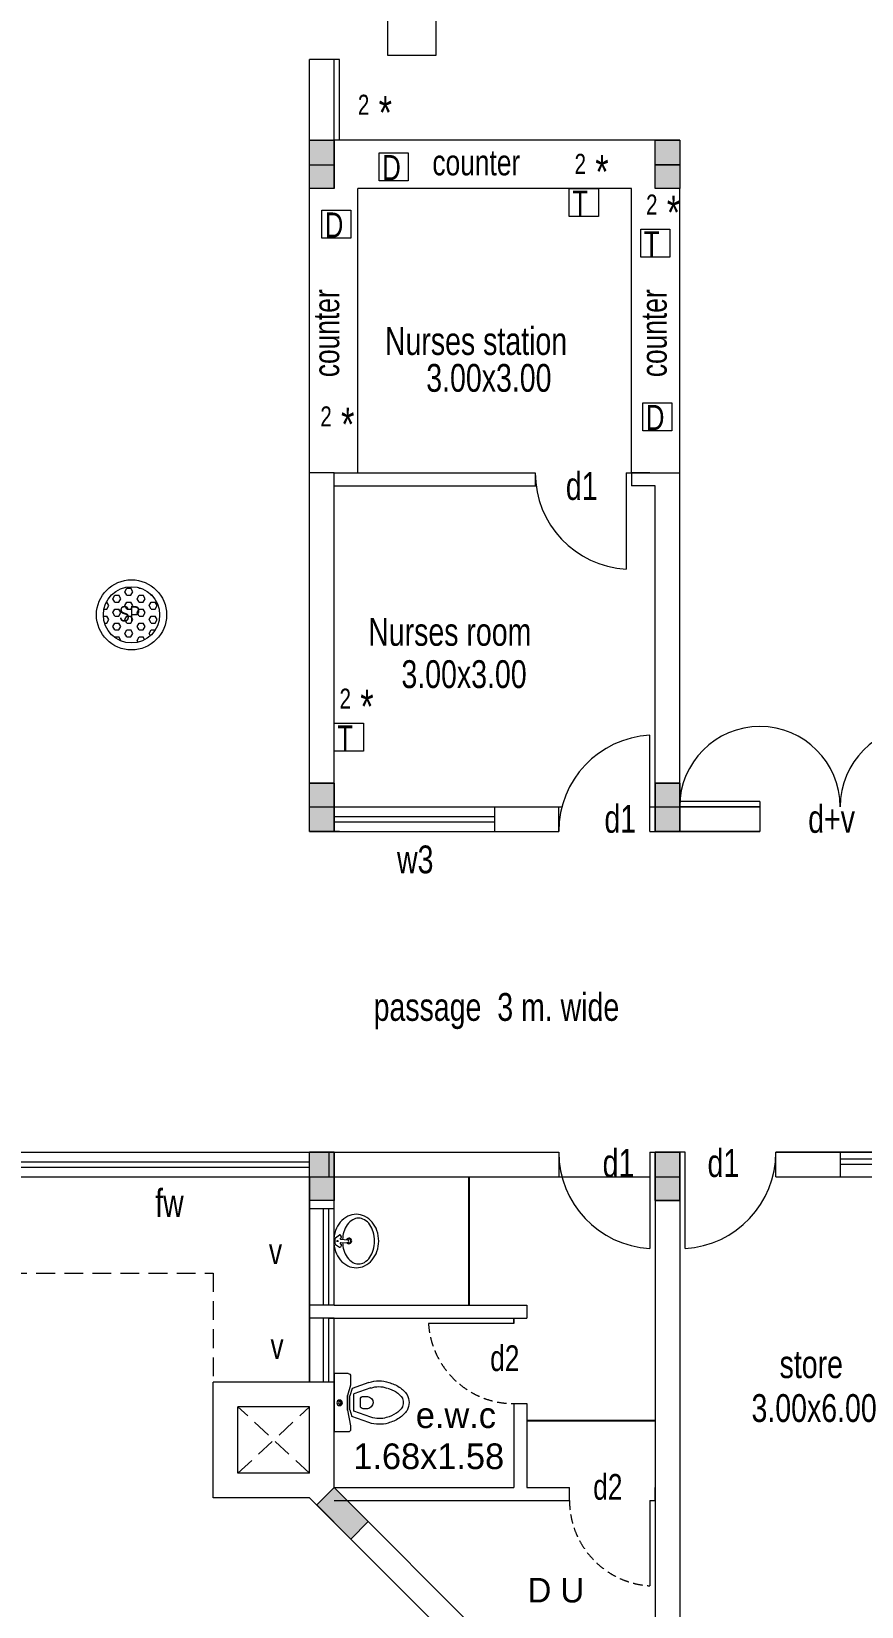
# Model space of a CAD drawing. Header units: metres. Extents: x 191982 to 427160, y -8904 to 80370.
# Drawn here: x 324570 to 332330, y 5550 to 20274 of the extents above; entities that cross this region are included whole.
import ezdxf

# ---------------------------------------------------------------- set-up
doc = ezdxf.new("R2010")
doc.units = ezdxf.units.M
doc.header["$LTSCALE"] = 700
doc.header["$MEASUREMENT"] = 0
doc.header["$PDMODE"] = 32
doc.linetypes.add('DASHED2', pattern=[0.375, 0.25, -0.125])
doc.linetypes.add('HIDDEN2', pattern=[0.1875, 0.125, -0.0625])
doc.layers.get('0').update_dxf_attribs({"lineweight": 9})
doc.layers.get('Defpoints').update_dxf_attribs({"lineweight": 9})
for name, color, linetype, lineweight in [('COLUMN', 7, 'Continuous', 9), ('elevations', 22, 'Continuous', 9), ('FURNITURE', 7, 'Continuous', 9), ('MAIN GATE', 7, 'Continuous', 9), ('NEW PLANS', 7, 'Continuous', 9), ('PLAN', 7, 'Continuous', 9)]:
    doc.layers.add(name, color=color, linetype=linetype, lineweight=lineweight)
doc.styles.add('RVR', font='MOD20.TTF')
doc.styles.get("Standard").update_dxf_attribs({"font": 'swisscl.ttf'})
doc.dimstyles.get("Standard").update_dxf_attribs({"dimtxt": 0.23, "dimasz": 0.23, "dimexe": 0.05, "dimexo": 0.05, "dimgap": 0.06, "dimtad": 0, "dimzin": 0, "dimdsep": 46, "dimtxsty": 'Standard', "dimcen": 0, "dimse1": 1, "dimse2": 1, "dimadec": 0, "dimazin": 0, "dimtfac": 1, "dimtofl": 0, "dimtmove": 2, "dimatfit": 0, "dimfxl": 0.18, "dimtolj": 1, "dimtzin": 0, "dimarcsym": 0})

# ---------------------------------------------------------------- blocks, each defined once
blk = doc.blocks.new('BASIN')
at = {"layer": 'PLAN'}
for p, q in [((-0.0663813992809992, 0.015917578428116), (-0.1278958540287363, 0.0122901920931327)), ((-0.0732032318445022, 0.0396576616308266), (-0.0620085914908941, 0.0562311352363167)), ((-0.0629198157446354, 0.0266779357145879), (-0.07185852353222799, 0.0327156331414358)), ((-0.0163135348296919, 0.0313999058148511), (-0.0550665630004232, 0.0575758435488751)), ((-0.0103072852483024, -0.0193198666747776), (-0.0103072852483024, 0.0192911460542291)), ((-0.0663813992809992, -0.0159475047872775), (-0.1278958540287363, -0.0123201184523509)), ((-0.0732152269829953, -0.0396686236539949), (-0.0620246388719465, -0.0562360979836285)), ((-0.0629198157446354, -0.0267078620737493), (-0.0718618924810812, -0.0327207816173427)), ((-0.0163441214493787, -0.0314504920680179), (-0.0550852416227485, -0.0575825823657965))]:
    blk.add_line(p, q, dxfattribs=at)
blk.add_lwpolyline([(-0.2101936326411646, -0.25, 0.1149412244687059), (-0.1316499338277595, -0.2317024442837692, 0.1038525880920112), (-0.0615642896383975, -0.1767766952966667, 0.0912494296578931), (-0.0164985706987864, -0.0975392257938097, 0.0839775933638501), (0, 0, 0.0839775933638383), (-0.0164985706987864, 0.0975392257938097, 0.0912494296578955), (-0.0615642896383975, 0.1767766952966099, 0.1038525880920111), (-0.1316499338277595, 0.2317024442837692, 0.1149412244687059), (-0.2101936326411646, 0.25, 0.1149412244687291), (-0.2887373314546266, 0.2317024442837692, 0.1038525880919931), (-0.3588229756439887, 0.1767766952966099, 0.0912494296579102), (-0.4038886945835999, 0.0975392257938097, 0.0839775933638679), (-0.4203872652823863, 0, 0.0839775933638679), (-0.4038886945835999, -0.0975392257938097, 0.0912494296579102), (-0.3588229756439887, -0.1767766952966667, 0.103852588092018), (-0.2887373314546266, -0.2317024442837692, 0.1149412244687392)], format="xyb", close=True, dxfattribs=at)
for points in [[(-0.0819962723938943, 0.0149968000910121, 0.0583209938451531), (-0.0936955449938637, 0.0849627397504378, 0.0823101652039923), (-0.1255614771369551, 0.1515341103380479, 0.1068421714138112), (-0.177245916532172, 0.1994162690304506, 0.1343882753528208), (-0.231627494314921, 0.2143015940022224, 0.1343882753528657), (-0.28600907209767, 0.1994162690304506, 0.106842171413814), (-0.3376935114928869, 0.1515341103380479, 0.0823101652040123), (-0.3695594436359784, 0.084962739750381, 0.0706650253413813), (-0.3816274943148983, 0)], [(-0.3816274943148983, 0, 0.0706650253414019), (-0.3695594436359784, -0.0849627397504378, 0.0823101652040341), (-0.3376935114928869, -0.1515341103380479, 0.1068421714137939), (-0.28600907209767, -0.1994162690304506, 0.1343882753528124), (-0.231627494314921, -0.2143015940022224, 0.1343882753528742), (-0.177245916532172, -0.1994162690304506, 0.1068421714138314), (-0.1255614771369551, -0.1515341103380479, 0.0823101652040122), (-0.0936955449938637, -0.0849627397504378, 0.0582964314966242), (-0.0819977422887632, -0.015026639773339)]]:
    blk.add_lwpolyline(points, format="xyb", dxfattribs=at)
for radius in [0.0056882637540785, 0.0036882637540785]:
    blk.add_circle((-0.03485446854881501, 0), radius, dxfattribs=at)
for centre, radius, start, end in [((-0.1419640231738413, -0.0004383114202255), 0.0257059003902201, 30.89640810497903, 331.208249019374), ((-0.1419640231738413, -0.0004383114202255), 0.0187805818112408, 42.66127128305972, 320.6474583021084), ((-0.1279479717465506, -1.49631795807e-05), 0.0123052656429399, 89.75732875002224, 270.2426712499776), ((-0.0690598634431581, 0.036859001542382), 0.005, 145.962732993664, 235.9627329845772), ((-0.0662718604630186, 0.021819310619378), 0.005902748648736999, 268.9223215415863, 55.39757288886521), ((-0.0578652230894932, 0.0534324751479289), 0.005, 55.96273298462342, 145.9627329936741), ((-0.0247053923301905, 0.0196933279415816), 0.014403723053848, 358.3999747865838, 54.51472372778263), ((-0.0690718585815944, -0.0368699635656071), 0.005, 123.9180650673293, 214.0372670063358), ((-0.0662718604630186, -0.0218492369785963), 0.005902748648736999, 304.6024271111348, 91.07767845841371), ((-0.0578812704706024, -0.0534374378952407), 0.005, 214.0372670063342, 304.0008891961498), ((-0.0247053923301905, -0.0197220485621301), 0.014403723053848, 305.4852762722173, 1.60002521341621)]:
    blk.add_arc(centre, radius, start, end, dxfattribs=at)
blk = doc.blocks.new('EWC')
at = {"layer": 'COLUMN'}
blk.add_line((-0.2727381218469418, 0), (0.2727381218469418, 0), dxfattribs=at)
at = {"layer": 'PLAN'}
for p, q in [((-0.2727381218469418, -0.131620946752161), (-0.2727381218469418, 0)), ((0.2727381218469418, -0.131620946752161), (0.2727381218469418, 0)), ((-0.1642871999997624, -0.153180946752169), (-0.0684529999998631, -0.1257997467521523)), ((-0.0684529999998631, -0.1257997467521523), (0.0684529999998631, -0.1257997467521523)), ((0.0684529999998631, -0.1257997467521523), (-0.0684529999998631, -0.1257997467521523)), ((0.0684529999998631, -0.1257997467521523), (0.2142871999999443, -0.153180946752169)), ((-0.2511781218472606, -0.153180946752169), (-0.1642871999997624, -0.153180946752169)), ((-0.1894849525806421, -0.3248740995015229), (-0.1340926348971152, -0.1669766666102124)), ((-0.1386238780787607, -0.342716775883277), (-0.0830709292272332, -0.1843614591186817)), ((-0.1340926348971152, -0.1669766666102124), (-0.0654334153937271, -0.1473597467521603)), ((0.0787546446290435, -0.1843614591186817), (-0.0830709292272332, -0.1843614591186817)), ((0.0654334153937271, -0.1473597467521603), (-0.0654334153937271, -0.1473597467521603)), ((-0.0603358650027985, -0.2715917499750571), (-0.0603358650027985, -0.3110693800543061)), ((0.0296859269046763, -0.2452580964750588), (-0.034002211502866, -0.2452580964750588)), ((0.0560195804046089, -0.3110693800542759), (0.0560195804046089, -0.2715917499750571)), ((0.0654334153937271, -0.1473597467521603), (0.1292955264998454, -0.1656060642111328)), ((0.1343075934805711, -0.342716775883277), (0.0787546446290435, -0.1843614591186817)), ((0.1851686679829072, -0.3248740995015229), (0.1292955264998454, -0.1656060642111328)), ((0.2142871999999443, -0.153180946752169), (0.2511781218472606, -0.153180946752169))]:
    blk.add_line(p, q, dxfattribs=at)
for radius in [0.0260467064247839, 0.0117588298460348]:
    blk.add_circle((0, -0.0508192312728895), radius, dxfattribs=at)
for centre, radius, start, end in [((-0.2511781218472606, -0.131620946752161), 0.0215599999999996, 180.0000000000038, 270), ((-0.0140960769867888, -0.0485866320085826), 0.0035988872953576, 90.20714099756005, 251.7928590030125), ((-0.0127162547587432, -0.05729848669463599), 0.0035988872953576, 126.2071409974401, 287.7928590035324), ((0, -0.0508192312728895), 0.0152667064247841, 184.4559216241536, 193.5440783765665), ((0, -0.0508192312728895), 0.0152667064247841, 220.4559216243845, 229.5440783767015), ((-0.0064792554212545, -0.063535486031336), 0.0035988872953576, 162.207140997094, 323.7928590041424), ((0, -0.0508192312728895), 0.0152667064247841, 256.4559216245152, 265.5440783766958), ((0.0022325992645165, -0.064915308259911), 0.0035988872953576, 198.2071409964127, 359.7928590048845), ((0, -0.0508192312728895), 0.0152667064247841, 292.4559216245784, 301.5440783766059), ((0.0100916769147261, -0.0609109081874912), 0.0035988872953576, 234.2071409957921, 35.79285900534535), ((0, -0.0508192312728895), 0.0152667064247841, 328.4559216245165, 337.5440783763959), ((0.0140960769872436, -0.0530518305371661), 0.0035988872953576, 270.2071409952411, 71.7928590055907), ((0.2511781218472606, -0.131620946752161), 0.0215599999999996, 270, 359.999999999996), ((-0.034002211502866, -0.2715917499750891), 0.0263336534999996, 90, 179.9999999999998), ((0.0296859269046763, -0.2715917499750891), 0.0263336534999995, 359.9999999999999, 90), ((0.0831545292703595, -0.4178760756366824), 0.2880653652026055, 161.1646160015471, 180), ((0.0831545292708143, -0.4178760756366824), 0.2880653652026545, 179.9999999999982, 198.8353839984505), ((0.0831545292703595, -0.4178760756366824), 0.2341653652026064, 161.1646160015471, 180), ((0.0831545292708143, -0.4178760756366824), 0.2341653652026555, 179.9999999999982, 198.8353839984505), ((0.0054927728792791, -0.2983642294924174), 0.0670434964496463, 190.9239613165788, 265.0214117545937), ((-0.0002384408603575, -0.364622860424566), 0.000539, 260.7056085415355, 283.4198136360992), ((-0.0108736612969551, -0.2978059159774986), 0.0681954929938719, 279.078427891846, 348.7849625932176), ((-0.0874708138685492, -0.4178760756366824), 0.2341653652026157, 359.9999999999991, 18.83538399845262), ((-0.019260265331468, -0.4323841487993329), 0.1664329857236165, 341.1646160015461, 3.775436578936268), ((-0.0874708138685492, -0.4178760756366824), 0.2880653652026148, 359.9999999999991, 18.83538399845262), ((-0.019260265331468, -0.4323841487993329), 0.2203329857236156, 341.1646160015461, 3.775436578936268), ((0.159765846519349, -0.4175407429028688), 0.3615079167864257, 194.9626212821098, 211.7838155107311), ((0.159765846519349, -0.4175407429028688), 0.3076079167864266, 194.9626212821098, 211.7838155107311), ((0.1068883312896105, -0.4322049176512374), 0.2553190183036574, 214.6359426919044, 233.9389217306314), ((-0.1112046158873454, -0.4322049176512676), 0.255319018303592, 306.0610782693676, 325.3640573080957), ((-0.1808866366200163, -0.4026378740657998), 0.3297610055797322, 327.6461667274565, 344.7552605158512), ((-0.1808866366200163, -0.4026378740657998), 0.3836610055797314, 327.6461667274565, 344.7552605158512), ((0.1068883312896105, -0.4322049176512374), 0.3092190183036565, 214.6359426919044, 233.9389217306314), ((-0.0021581422993222, -0.5370883620175313), 0.162404591966661, 243.298810699231, 270), ((-0.0021581422993222, -0.5370883620175313), 0.1085045919666619, 243.298810699231, 270), ((-0.0021581422993222, -0.5370883620175935), 0.1085045919666139, 270, 296.7011893007691), ((-0.0021581422993222, -0.5370883620175935), 0.162404591966613, 270, 296.7011893007691), ((-0.1112046158873454, -0.4322049176512676), 0.309219018303591, 306.0610782693676, 325.3640573080957)]:
    blk.add_arc(centre, radius, start, end, dxfattribs=at)
blk = doc.blocks.new('*D72')
at = {"layer": 'Defpoints', "color": 0, "transparency": 16777216}
for p in [(329199.9035538616, 7262.294033629657), (330399.9035538616, 7289.718487663969), (330399.9035538616, 7262.294033629657)]:
    blk.add_point(p, dxfattribs=at)
at = {"layer": 'PLAN', "color": 0, "lineweight": -2, "transparency": 16777216}
blk.add_line((329200.1335538616, 7289.718487663969), (330399.6735538616, 7289.718487663969), dxfattribs=at)
at = {"layer": 'PLAN', "color": 0, "transparency": 16777216}
for points in [[(329200.1335538616, 7289.756820997301), (329200.1335538616, 7289.680154330636), (329199.9035538616, 7289.718487663969)], [(330399.6735538616, 7289.756820997301), (330399.6735538616, 7289.680154330636), (330399.9035538616, 7289.718487663969)]]:
    blk.add_solid(points, dxfattribs=at)
at = {"layer": 'PLAN', "color": 0, "transparency": 16777216, "insert": (329797.2479061665, 7278.748168553067), "char_height": 0.23, "attachment_point": 5}
blk.add_mtext('\\A1;1200.00', dxfattribs=at)
blk = doc.blocks.new('*D73')
at = {"layer": 'Defpoints', "color": 0, "transparency": 16777216}
for p in [(328662.7209933209, 9566.692294378445), (328669.6463039326, 9566.692294378445), (328669.6463039326, 8366.692294378445)]:
    blk.add_point(p, dxfattribs=at)
at = {"layer": 'PLAN', "color": 0, "lineweight": -2, "transparency": 16777216}
blk.add_line((328662.7209933209, 8366.922294378444), (328662.7209933209, 9566.462294378445), dxfattribs=at)
at = {"layer": 'PLAN', "color": 0, "transparency": 16777216}
for points in [[(328662.6826599875, 9566.462294378445), (328662.7593266542, 9566.462294378445), (328662.7209933209, 9566.692294378445)], [(328662.6826599875, 8366.922294378444), (328662.7593266542, 8366.922294378444), (328662.7209933209, 8366.692294378445)]]:
    blk.add_solid(points, dxfattribs=at)
at = {"layer": 'PLAN', "color": 0, "transparency": 16777216, "insert": (328404.9990998314, 8966.692294377975), "char_height": 0.23, "attachment_point": 5, "rotation": 90}
blk.add_mtext('\\A1;1200.00', dxfattribs=at)
blk = doc.blocks.new('DAS')
at = {"layer": 'MAIN GATE'}
h = blk.add_hatch(dxfattribs=at)
h.set_pattern_fill('HEX', color=1, scale=0.3, style=0)
h.set_pattern_definition([(0, (0, 0), (0, 0.0649519053), [0.0375, -0.075]), (120, (0, 0), (-0.0562500000140011, -0.03247595265), [0.0375, -0.075]), (59.99999999999999, (0.0375, 0), (-0.0562500000140011, 0.03247595265), [0.0375, -0.075])])
h.paths.add_polyline_path([(-3163.778976376425, -2.19993948112133, 1), (-3163.253046591565, -2.19993948112133, 1)])
at = {"layer": 'MAIN GATE', "color": 5}
for radius in [0.3278908209049629, 0.2629648924297843]:
    blk.add_circle((-3163.516011483995, -2.19993948112133), radius, dxfattribs=at)
at = {"layer": 'NEW PLANS', "color": 7}
blk.add_text('SP', height=0.144, dxfattribs=at).set_placement((-3163.631402160362, -2.262059438114632))

msp = doc.modelspace()

# ---------------------------------------------------------------- hatches: boundary and pattern name
at = {"layer": 'elevations'}
for points in [[(327399.9035538616, 6661.961413724255), (327237.2689941706, 6499.326854051704), (327555.4670457425, 6181.128802517575), (327718.1016053738, 6343.763362190364)], [(327399.9035538616, 6661.961413724255), (327237.2689941706, 6499.326854051465), (327555.4670457425, 6181.128802517575), (327718.1016053738, 6343.763362190364)]]:
    msp.add_hatch(color=256, dxfattribs=at).paths.add_polyline_path(points)
at = {"layer": 'NEW PLANS'}
for points in [[(327169.9035538616, 19268.29592782111), (327169.9035538616, 19038.29592782111), (327399.9035538616, 19038.29592782111), (327399.9035538616, 19268.29592782111)], [(327169.9035538616, 19263.38176207026), (327169.9035538616, 19033.38176207026), (327399.9035538616, 19033.38176207026), (327399.9035538616, 19263.38176207026)], [(327399.9035538616, 19263.38176207026), (327399.9035538616, 19033.38176207026), (327169.9035538616, 19033.38176207026), (327169.9035538616, 19263.38176207026)], [(327399.9035538616, 19263.38176207026), (327399.9035538616, 19033.38176207026), (327169.9035538616, 19033.38176207026), (327169.9035538616, 19263.38176207026)], [(327389.9035538616, 19263.38176207026), (327169.9035538616, 19263.38176207026), (327169.9035538616, 19033.38176207026), (327389.9035538616, 19033.38176207026)], [(327389.9035538616, 19263.38176207026), (327169.9035538616, 19263.38176207026), (327169.9035538616, 19033.38176207026), (327389.9035538616, 19033.38176207026)], [(327399.9035538616, 19263.38176207026), (327399.9035538616, 19033.38176207026), (327169.9035538616, 19033.38176207026), (327169.9035538616, 19263.38176207026)], [(327399.9035538616, 19263.38176207026), (327399.9035538616, 19033.38176207026), (327169.9035538616, 19033.38176207026), (327169.9035538616, 19263.38176207026)], [(327399.9035538616, 19263.38176207026), (327399.9035538616, 19033.38176207026), (327169.9035538616, 19033.38176207026), (327169.9035538616, 19263.38176207026)], [(327389.9035538616, 19263.38176207026), (327169.9035538616, 19263.38176207026), (327169.9035538616, 19033.38176207026), (327389.9035538616, 19033.38176207026)], [(327389.9035538616, 19263.38176207026), (327169.9035538616, 19263.38176207026), (327169.9035538616, 19033.38176207026), (327389.9035538616, 19033.38176207026)], [(327399.9035538616, 19263.38176207026), (327399.9035538616, 19033.38176207026), (327169.9035538616, 19033.38176207026), (327169.9035538616, 19263.38176207026)], [(327399.9035538616, 19263.38176207026), (327399.9035538616, 19033.38176207026), (327169.9035538616, 19033.38176207026), (327169.9035538616, 19263.38176207026)], [(327389.9035538616, 19263.38176207026), (327169.9035538616, 19263.38176207026), (327169.9035538616, 19033.38176207026), (327389.9035538616, 19033.38176207026)], [(327389.9035538616, 19263.38176207026), (327169.9035538616, 19263.38176207026), (327169.9035538616, 19033.38176207026), (327389.9035538616, 19033.38176207026)], [(327169.9035538616, 19036.69229437845), (327169.9035538616, 19256.69229437845), (327399.9035538616, 19256.69229437845), (327399.9035538616, 19036.69229437845)], [(330399.9035538616, 19036.69229437845), (330399.9035538616, 19256.69229437845), (330629.9035539212, 19256.69229437845), (330629.9035539212, 19036.69229437845)], [(327169.9035538616, 19036.69229437845), (327399.9035538616, 19036.69229437845), (327399.9035538616, 18806.69229437845), (327169.9035538616, 18806.69229437845)], [(330399.9035538616, 19036.69229437845), (330629.9035539212, 19036.69229437845), (330629.9035539212, 18806.69229437845), (330399.9035538616, 18806.69229437845)], [(327169.9035538616, 13026.69229437844), (327169.9035538616, 13246.69229437844), (327399.9035538616, 13246.69229437844), (327399.9035538616, 13026.69229437844)], [(330399.9035538616, 13026.69229437844), (330399.9035538616, 13246.69229437844), (330629.9035539212, 13246.69229437844), (330629.9035539212, 13026.69229437844)], [(330629.9035539212, 13026.69229437844), (330629.9035539212, 13246.69229437844), (330399.9035538616, 13246.69229437844), (330399.9035538616, 13026.69229437844)], [(330399.9035538616, 13026.69229437844), (330399.9035538616, 13246.69229437844), (330629.9035539212, 13246.69229437844), (330629.9035539212, 13026.69229437844)], [(330399.9035538616, 13026.69229437844), (330399.9035538616, 13246.69229437844), (330629.9035539212, 13246.69229437844), (330629.9035539212, 13026.69229437844)], [(330399.9035538616, 13026.69229437844), (330399.9035538616, 13246.69229437844), (330629.9035539212, 13246.69229437844), (330629.9035539212, 13026.69229437844)], [(330629.9035539212, 13026.69229437844), (330629.9035539212, 13246.69229437844), (330399.9035538616, 13246.69229437844), (330399.9035538616, 13026.69229437844)], [(330399.9035538616, 13026.69229437844), (330399.9035538616, 13246.69229437844), (330629.9035539212, 13246.69229437844), (330629.9035539212, 13026.69229437844)], [(330399.9035538616, 13026.69229437844), (330399.9035538616, 13246.69229437844), (330629.9035539212, 13246.69229437844), (330629.9035539212, 13026.69229437844)], [(330629.9035539212, 13026.69229437844), (330629.9035539212, 13246.69229437844), (330399.9035538616, 13246.69229437844), (330399.9035538616, 13026.69229437844)], [(327169.9035538616, 13026.69229437844), (327399.9035538616, 13026.69229437844), (327399.9035538616, 12796.69229437844), (327169.9035538616, 12796.69229437844)], [(330399.9035538616, 13026.69229437844), (330629.9035539212, 13026.69229437844), (330629.9035539212, 12796.69229437844), (330399.9035538616, 12796.69229437844)], [(330629.9035539212, 13026.69229437844), (330399.9035538616, 13026.69229437844), (330399.9035538616, 12796.69229437844), (330629.9035539212, 12796.69229437844)], [(330399.9035538616, 13026.69229437844), (330629.9035539212, 13026.69229437844), (330629.9035539212, 12796.69229437844), (330399.9035538616, 12796.69229437844)], [(330399.9035538616, 13026.69229437844), (330629.9035539212, 13026.69229437844), (330629.9035539212, 12796.69229437844), (330399.9035538616, 12796.69229437844)], [(330399.9035538616, 13026.69229437844), (330629.9035539212, 13026.69229437844), (330629.9035539212, 12796.69229437844), (330399.9035538616, 12796.69229437844)], [(330629.9035539212, 13026.69229437844), (330399.9035538616, 13026.69229437844), (330399.9035538616, 12796.69229437844), (330629.9035539212, 12796.69229437844)], [(330399.9035538616, 13026.69229437844), (330629.9035539212, 13026.69229437844), (330629.9035539212, 12796.69229437844), (330399.9035538616, 12796.69229437844)], [(330399.9035538616, 13026.69229437844), (330629.9035539212, 13026.69229437844), (330629.9035539212, 12796.69229437844), (330399.9035538616, 12796.69229437844)], [(330629.9035539212, 13026.69229437844), (330399.9035538616, 13026.69229437844), (330399.9035538616, 12796.69229437844), (330629.9035539212, 12796.69229437844)], [(327169.9035538616, 9576.692294378445), (327169.9035538616, 9796.692294378445), (327399.9035538616, 9796.692294378445), (327399.9035538616, 9576.692294378445)], [(330399.9035538616, 9576.692294378445), (330399.9035538616, 9796.692294378445), (330629.9035539212, 9796.692294378445), (330629.9035539212, 9576.692294378445)], [(330399.9035538616, 9566.692294378445), (330629.9035539212, 9566.692294378445), (330629.9035539212, 9796.692294378445), (330399.9035538616, 9796.692294378445)], [(330629.9035539212, 9566.692294378445), (330399.9035538616, 9566.692294378445), (330399.9035538616, 9796.692294378445), (330629.9035539212, 9796.692294378445)], [(327169.9035538616, 9576.692294378445), (327399.9035538616, 9576.692294378445), (327399.9035538616, 9346.692294378445), (327169.9035538616, 9346.692294378445)], [(330399.9035538616, 9576.692294378445), (330629.9035539212, 9576.692294378445), (330629.9035539212, 9346.692294378445), (330399.9035538616, 9346.692294378445)], [(330399.9035538616, 9566.692294378445), (330399.9035538616, 9346.692294378445), (330629.9035539212, 9346.692294378445), (330629.9035539212, 9566.692294378445)], [(330629.9035539212, 9566.692294378445), (330629.9035539212, 9346.692294378445), (330399.9035538616, 9346.692294378445), (330399.9035538616, 9566.692294378445)]]:
    msp.add_hatch(color=256, dxfattribs=at).paths.add_polyline_path(points)

# ---------------------------------------------------------------- linework, layer by layer
for points in [[(327820.2805323782, 19139.23635525947), (328092.836845118, 19139.23635525947), (328092.836845118, 18877.73434633217), (327820.2805323782, 18877.73434633217)], [(329597.1897147479, 18806.69229437821), (329869.7460274877, 18806.69229437821), (329869.7460274877, 18545.19028545115), (329597.1897147479, 18545.19028545115)], [(327282.9019048395, 18602.38769539856), (327555.4582175793, 18602.38769539856), (327555.4582175793, 18340.88568647128), (327282.9019048395, 18340.88568647128)], [(330265.6298570218, 18425.88028814147), (330538.1861697616, 18425.88028814147), (330538.1861697616, 18164.37827921418), (330265.6298570218, 18164.37827921418)], [(330285.004754919, 16802.89101132672), (330557.5610676589, 16802.89101132672), (330557.5610676589, 16541.38900239944), (330285.004754919, 16541.38900239944)], [(327399.9035538616, 13807.4698549783), (327672.4598666014, 13807.4698549783), (327672.4598666014, 13545.96784605124), (327399.9035538616, 13545.96784605124)]]:
    msp.add_lwpolyline(points, close=True)
at = {"layer": 'elevations'}
for p, q in [((330679.9035538616, 9796.692294378445), (330629.9035539212, 9796.692294378445)), ((329499.9035538616, 9566.692294378445), (330349.9035538616, 9566.692294378445)), ((327399.9035538616, 9266.692294378445), (327169.9035538616, 9266.692294378445)), ((327399.9035538616, 8246.692294378445), (327169.9035538616, 8246.692294378445)), ((327399.9035538616, 8246.692294378445), (327169.9035538616, 8246.692294378445)), ((327349.9035538616, 8246.692294378445), (327399.9035538616, 8246.692294378445)), ((329079.9035538616, 8246.692294378445), (329199.9035538616, 8246.692294378445)), ((327399.9035538616, 6661.961413724255), (329079.9035538616, 6661.961413724255)), ((329199.9035538616, 6661.961413724255), (329599.9035538616, 6661.961413724255)), ((327399.9035538616, 6541.961413724255), (329599.9035538616, 6541.961413724255)), ((327555.4670457425, 6181.128802517575), (327718.1016053738, 6343.763362190364))]:
    msp.add_line(p, q, dxfattribs=at)
for points in [[(327718.1016053738, 6343.763362190364), (327555.4670457425, 6181.128802517575), (327237.2689941706, 6499.326854051704), (327399.9035538616, 6661.961413724255)], [(327718.1016053738, 6343.763362190364), (327555.4670457425, 6181.128802517575), (327237.2689941706, 6499.326854051465), (327399.9035538616, 6661.961413724255)]]:
    msp.add_lwpolyline(points, close=True, dxfattribs=at)
at = {"layer": 'FURNITURE'}
msp.add_lwpolyline([(328350.0259537282, 20048.77157752417), (327900.0259537282, 20048.77157752417), (327900.0259537282, 20548.77157752417), (328350.0259537282, 20548.77157752417)], close=True, dxfattribs=at)
at = {"layer": 'NEW PLANS'}
for p, q in [((327169.9035538616, 19256.69229437845), (327169.9035538616, 20013.38176207026)), ((327169.9035538616, 19263.38176207026), (327169.9035538616, 20013.38176207026)), ((327399.9035538616, 20013.38176207026), (327169.9035538616, 20013.38176207026)), ((327399.9035538616, 19256.69229437845), (327399.9035538616, 20013.38176207026)), ((327399.9035538616, 19263.38176207026), (327399.9035538616, 20013.38176207026)), ((327449.9035538616, 20013.38176207026), (327399.9035538616, 20013.38176207026)), ((327449.9035538616, 19263.38176207026), (327449.9035538616, 20013.38176207026)), ((327169.9035538616, 19038.29592782111), (327169.9035538616, 19268.29592782111)), ((327169.9035538616, 19038.29592782111), (327169.9035538616, 19268.29592782111)), ((327169.9035538616, 19033.38176207026), (327169.9035538616, 19263.38176207026)), ((327169.9035538616, 19033.38176207026), (327169.9035538616, 19263.38176207026)), ((327169.9035538616, 19033.38176207026), (327169.9035538616, 19263.38176207026)), ((327169.9035538616, 19033.38176207026), (327169.9035538616, 19263.38176207026)), ((327169.9035538616, 19033.38176207026), (327169.9035538616, 19263.38176207026)), ((327169.9035538616, 19033.38176207026), (327169.9035538616, 19263.38176207026)), ((327169.9035538616, 19033.38176207026), (327169.9035538616, 19263.38176207026)), ((327169.9035538616, 18806.69229437845), (327169.9035538616, 19256.69229437845)), ((327169.9035538616, 19026.69229437845), (327169.9035538616, 19256.69229437845)), ((327169.9035538616, 18806.69229437845), (327169.9035538616, 19256.69229437845)), ((327169.9035538616, 19171.89850150739), (327169.9035538616, 19256.69229437845)), ((327399.9035538616, 19038.29592782111), (327399.9035538616, 19268.29592782111)), ((327399.9035538616, 19038.29592782111), (327399.9035538616, 19268.29592782111)), ((327399.9035538616, 19033.38176207026), (327399.9035538616, 19263.38176207026)), ((327399.9035538616, 18806.69229437845), (327399.9035538616, 19256.69229437845)), ((327399.9035538616, 19026.69229437845), (327399.9035538616, 19256.69229437845)), ((327399.9035538616, 18806.69229437845), (327399.9035538616, 19256.69229437845)), ((327399.9035538616, 19171.89850150739), (327399.9035538616, 19256.69229437845)), ((330629.9035539212, 19256.69229437845), (327399.9035538616, 19256.69229437845)), ((330399.9035538616, 19256.69229437845), (330629.9035539212, 19256.69229437845)), ((330629.9035539212, 19256.69229437845), (330399.9035538616, 19256.69229437845)), ((327169.9035538616, 19026.69229437845), (327399.9035538616, 19026.69229437845)), ((330399.9035538616, 19026.69229437845), (330629.9035539212, 19026.69229437845)), ((330629.9035539212, 19026.69229437845), (330399.9035538616, 19026.69229437845)), ((327169.9035538616, 12796.69229437844), (327169.9035538616, 18806.69229437845)), ((327169.9035538616, 12796.69229437844), (327169.9035538616, 18806.69229437845)), ((327619.9035538616, 16146.69229437821), (327619.9035538616, 18806.69229437845)), ((330179.9035538616, 18806.69229437821), (327619.9035538616, 18806.69229437845)), ((330179.9035538616, 16146.69229437821), (330179.9035538616, 18806.69229437845)), ((330629.9035539212, 13246.69229437844), (330629.9035539212, 18806.69229437845)), ((327399.9035538616, 16146.69229437821), (327169.9035538616, 16146.69229437821)), ((327399.9035538616, 16146.69229437821), (329279.9035538616, 16146.69229437821)), ((327399.9035538616, 12796.69229437844), (327399.9035538616, 16146.69229437821)), ((329279.9035538616, 16146.69229437821), (329279.9035538616, 16026.69229437845)), ((330129.9035539212, 16146.69229437821), (330179.9035538616, 16146.69229437821)), ((330129.9035539212, 16146.69229437821), (330129.9035539212, 16026.69229437845)), ((330129.9035539212, 16146.69229437821), (330179.9035538616, 16146.69229437821)), ((330129.9035539212, 16146.69229437821), (330629.9035539212, 16146.69229437821)), ((330179.9035538616, 16146.69229437821), (330179.9035538616, 16026.69229437845)), ((330179.9035538616, 16146.69229437821), (330179.9035538616, 16026.69229437845)), ((330179.9035538616, 16146.69229437821), (330179.9035538616, 16026.69229437845)), ((330349.9035538616, 16146.69229437821), (330179.9035538616, 16146.69229437821)), ((327399.9035538616, 16026.69229437845), (329287.9394290032, 16026.69229437845)), ((327399.9035538616, 13026.69229437844), (327399.9035538616, 16026.69229437845)), ((330129.9035539212, 16026.69229437845), (330129.9035539212, 15248.08225659761)), ((330399.9035538616, 16026.69229437845), (330179.9035538616, 16026.69229437845)), ((330399.9035538616, 13246.69229437844), (330399.9035538616, 16026.69229437845)), ((330349.9035538616, 12796.69229437844), (330349.9035538616, 13695.30233215904)), ((327399.9035538616, 13246.69229437844), (327169.9035538616, 13246.69229437844)), ((330629.9035539212, 13246.69229437844), (330399.9035538616, 13246.69229437844)), ((330399.9035538616, 13246.69229437844), (330629.9035539212, 13246.69229437844)), ((330399.9035538616, 12796.69229437844), (330399.9035538616, 13246.69229437844)), ((330399.9035538616, 12796.69229437844), (330399.9035538616, 13246.69229437844)), ((330399.9035538616, 12796.69229437844), (330399.9035538616, 13246.69229437844)), ((330629.9035539212, 13246.69229437844), (330399.9035538616, 13246.69229437844)), ((330629.9035539212, 13246.69229437844), (330399.9035538616, 13246.69229437844)), ((330629.9035539212, 13246.69229437844), (330399.9035538616, 13246.69229437844)), ((330399.9035538616, 13246.69229437844), (330629.9035539212, 13246.69229437844)), ((330629.9035539212, 13246.69229437844), (330399.9035538616, 13246.69229437844)), ((330629.9035539212, 13246.69229437844), (330399.9035538616, 13246.69229437844)), ((330399.9035538616, 13246.69229437844), (330629.9035539212, 13246.69229437844)), ((330629.9035539212, 12796.69229437844), (330629.9035539212, 13246.69229437844)), ((330629.9035539212, 12796.69229437844), (330629.9035539212, 13246.69229437844)), ((330629.9035539212, 12796.69229437844), (330629.9035539212, 13246.69229437844)), ((330629.9035539212, 13246.69229437844), (330629.9035539212, 12796.69229437844)), ((327169.9035538616, 13026.69229437844), (329499.9035538616, 13026.69229437844)), ((327399.9035538616, 13026.69229437844), (329529.7886189403, 13026.69229437844)), ((327399.9035538616, 12796.69229437844), (327399.9035538616, 13026.69229437844)), ((328899.9035538616, 13026.69229437844), (328899.9035538616, 12796.69229437844)), ((329499.9035538616, 12796.69229437844), (329499.9035538616, 13026.69229437844)), ((330349.9035538616, 13026.69229437844), (331379.9035539212, 13026.69229437844)), ((330399.9035538616, 13026.69229437844), (330629.9035539212, 13026.69229437844)), ((330399.9035538616, 13026.69229437844), (330629.9035539212, 13026.69229437844)), ((330399.9035538616, 13026.69229437844), (330629.9035539212, 13026.69229437844)), ((331379.9035539212, 13076.69229437844), (330629.9035539212, 13076.69229437844)), ((330629.9035539212, 12796.69229437844), (330629.9035539212, 13026.69229437844)), ((331379.9035539212, 13026.69229437844), (330629.9035539212, 13026.69229437844)), ((331379.9035539212, 13076.69229437844), (331379.9035539212, 13026.69229437844)), ((331379.9035539212, 13026.69229437844), (331379.9035539212, 12796.69229437844)), ((327399.9035538616, 12936.69229437821), (328899.9035538616, 12936.69229437844)), ((327399.9035538616, 12886.69229437821), (328899.9035538616, 12886.69229437821)), ((327169.9035538616, 12796.69229437844), (329499.9035538616, 12796.69229437844)), ((327169.9035538616, 12796.69229437844), (329499.9035538616, 12796.69229437844)), ((327449.9035538616, 12796.69229437844), (327399.9035538616, 12796.69229437844)), ((327449.9035538616, 12796.69229437844), (327399.9035538616, 12796.69229437844)), ((330349.9035538616, 12796.69229437844), (331379.9035539212, 12796.69229437844)), ((330349.9035538616, 12796.69229437844), (330399.9035538616, 12796.69229437844)), ((330349.9035538616, 12796.69229437844), (330399.9035538616, 12796.69229437844)), ((330349.9035538616, 12796.69229437844), (330399.9035538616, 12796.69229437844)), ((330399.9035538616, 12796.69229437844), (330679.9035538616, 12796.69229437844)), ((330399.9035538616, 12796.69229437844), (330679.9035538616, 12796.69229437844)), ((330629.9035539212, 12796.69229437844), (330399.9035538616, 12796.69229437844)), ((330399.9035538616, 12796.69229437844), (330629.9035539212, 12796.69229437844)), ((330399.9035538616, 12796.69229437844), (330679.9035538616, 12796.69229437844)), ((330679.9035538616, 12796.69229437844), (330629.9035539212, 12796.69229437844)), ((330679.9035538616, 12796.69229437844), (330629.9035539212, 12796.69229437844)), ((330679.9035538616, 12796.69229437844), (330629.9035539212, 12796.69229437844)), ((330679.9035538616, 12796.69229437844), (330629.9035539212, 12796.69229437844)), ((331379.9035539212, 12796.69229437844), (330629.9035539212, 12796.69229437844)), ((323939.9035538616, 9796.692294378445), (329499.9035538616, 9796.692294378445)), ((327169.9035538616, 9696.692294378445), (327169.9035538616, 9796.692294378445)), ((327399.9035538616, 9796.692294378445), (327169.9035538616, 9796.692294378445)), ((327349.9035538616, 9801.692294378445), (327349.9035538616, 9571.692294378445)), ((327349.9035538616, 9741.692297992675), (327349.9225652399, 9741.69229076399)), ((327399.9035538616, 9696.692294378445), (327399.9035538616, 9796.692294378445)), ((329499.9035538616, 9796.692294378445), (329499.9035538616, 9566.692294378445)), ((330349.9035538616, 9796.692294378445), (330629.9035539212, 9796.692294378445)), ((330349.9035538616, 9796.692294378445), (330349.9035538616, 8898.082256597845)), ((330349.9035538616, 9796.692294378445), (330399.9035538616, 9796.692294378445)), ((330629.9035539212, 9796.692294378445), (330399.9035538616, 9796.692294378445)), ((330629.9035539212, 9566.692294378445), (330629.9035539212, 9796.692294378445)), ((330679.9035538616, 8898.082256599235), (330679.9035538616, 9796.692294378445)), ((332729.9035538616, 9796.692294378445), (331529.9035538616, 9796.692294378445)), ((331529.9035538616, 9796.692294378445), (333859.9035538616, 9796.692294378445)), ((331529.9035538616, 9566.692294378445), (331529.9035538616, 9796.692294378445)), ((332129.9035539212, 9801.692294378445), (332129.9035539212, 9571.692294378445)), ((332129.9035539212, 9736.692294378445), (333629.9035539212, 9736.692294378445)), ((324389.9035538616, 9706.692294378445), (327169.9035538616, 9706.692294378445)), ((324389.9035538616, 9656.692294378205), (327169.9035538616, 9656.692294378205)), ((327169.9035538616, 7646.692294378445), (327169.9035538616, 9696.692294378445)), ((327399.9035538616, 8366.692294378445), (327399.9035538616, 9696.692294378445)), ((332129.9035539212, 9686.692294378445), (333629.9035539212, 9686.692294378445)), ((323939.9035538616, 9566.692294378445), (328719.9035538616, 9566.692294378445)), ((328719.9035538616, 9566.692294378445), (329499.9035538616, 9566.692294378445)), ((330399.9035538616, 9566.692294378445), (330629.9035539212, 9566.692294378445)), ((330399.9035538616, 9566.692294378445), (330629.9035539212, 9566.692294378445)), ((331529.9035538616, 9566.692294378445), (333629.9035539212, 9566.692294378445)), ((327399.9035538616, 9346.692294378445), (327169.9035538616, 9346.692294378445)), ((330629.9035539212, 9346.692294378445), (330399.9035538616, 9346.692294378445)), ((330399.9035538616, 9346.692294378445), (330629.9035539212, 9346.692294378445)), ((330399.9035538616, 9346.692294378445), (330399.9035538616, 3661.961413724255)), ((330629.9035539212, 9346.692294378445), (330629.9035539212, 3566.692294378445)), ((327299.9035538616, 8366.692294378676), (327299.9035538616, 9266.692294378445)), ((327349.9035538616, 8366.692294378676), (327349.9035538616, 9266.692294378445)), ((327399.9035538616, 8366.692294378676), (327169.9035538616, 8366.692294378676)), ((327299.9035538616, 7646.692294378445), (327299.9035538616, 8246.692294378445)), ((327349.9035538616, 7646.692294378445), (327349.9035538616, 8246.692294378445)), ((327399.9035538616, 8366.692294378445), (329199.9035538616, 8366.692294378445)), ((327399.9035538616, 8246.692294378445), (329079.9035538616, 8246.692294378445)), ((327399.9035538616, 6661.961413724255), (327399.9035538616, 8246.692294378445)), ((329079.9035538616, 8246.692294378445), (329079.9035538616, 8196.692294378676)), ((329079.9035538616, 8246.692294378445), (329199.9035538616, 8246.692294378445)), ((329079.9035538616, 8196.692294378676), (329079.9035538616, 8246.692294378445)), ((329079.9035538616, 8246.692294378445), (329199.9035538616, 8246.692294378445)), ((329079.9035538616, 8196.692294379605), (329079.9035538616, 8246.692294379372)), ((329079.9035538616, 8246.692294379372), (329199.9035538616, 8246.692294379372)), ((329199.9035538616, 8366.692294378445), (329199.9035538616, 8246.692294378445)), ((329079.9035538616, 8196.692294378676), (328281.4675827207, 8196.692294378676)), ((329079.9035538616, 8196.692294379605), (328281.4675827207, 8196.692294379605)), ((326269.9035538616, 6566.692294378445), (326269.9035538616, 7646.692294378445)), ((326499.9035538616, 6796.692294378445), (326499.9035538616, 7416.692294378445)), ((327169.9035538616, 6796.692294378445), (327169.9035538616, 7416.692294378445)), ((329079.9035538616, 7446.692294378676), (329079.9035538616, 6661.961413724255)), ((329079.9035538616, 7446.692294378676), (329199.9035538616, 7446.692294378676)), ((329079.9035538616, 7446.692294378676), (329199.9035538616, 7446.692294378676)), ((329079.9035538616, 7446.692294379605), (329199.9035538616, 7446.692294379605)), ((329199.9035538616, 7446.692294378676), (329199.9035538616, 6661.961413724255)), ((330399.9035538616, 3661.961413724255), (327399.9035538616, 6661.961413724255)), ((329599.9035538616, 6541.961413724495), (329599.9035538616, 6661.961413724495)), ((329599.9035538616, 6541.961413724255), (329599.9035538616, 6661.961413724255)), ((329599.9035538616, 6541.961413724255), (329599.9035538616, 6661.961413724255)), ((330399.9035538616, 6541.961413724495), (330399.9035538616, 6661.961413724495)), ((330399.9035538616, 6541.961413724255), (330399.9035538616, 6661.961413724255)), ((330399.9035538616, 6541.961413724255), (330399.9035538616, 6661.961413724255)), ((330399.9035538616, 3336.692294378445), (327169.9035538616, 6566.692294378445)), ((330349.9035538616, 6541.961413724255), (330349.9035538616, 5743.525442590846)), ((330349.9035538616, 6541.961413724255), (330399.9035538616, 6541.961413724255)), ((330349.9035538616, 6541.961413724255), (330349.9035538616, 5743.525442590846)), ((330349.9035538616, 6541.961413724255), (330399.9035538616, 6541.961413724255))]:
    msp.add_line(p, q, dxfattribs=at)
for points in [[(327399.9035538616, 18806.69229437845), (327169.9035538616, 18806.69229437845), (327169.9035538616, 19256.69229437845), (327399.9035538616, 19256.69229437845)], [(330629.9035539212, 18806.69229437845), (330399.9035538616, 18806.69229437845), (330399.9035538616, 19256.69229437845), (330629.9035539212, 19256.69229437845)], [(327399.9035538616, 12796.69229437844), (327169.9035538616, 12796.69229437844), (327169.9035538616, 13246.69229437844), (327399.9035538616, 13246.69229437844)], [(330629.9035539212, 12796.69229437844), (330399.9035538616, 12796.69229437844), (330399.9035538616, 13246.69229437844), (330629.9035539212, 13246.69229437844)], [(330399.9035538616, 12796.69229437844), (330629.9035539212, 12796.69229437844), (330629.9035539212, 13246.69229437844), (330399.9035538616, 13246.69229437844)], [(330629.9035539212, 12796.69229437844), (330399.9035538616, 12796.69229437844), (330399.9035538616, 13246.69229437844), (330629.9035539212, 13246.69229437844)], [(330629.9035539212, 12796.69229437844), (330399.9035538616, 12796.69229437844), (330399.9035538616, 13246.69229437844), (330629.9035539212, 13246.69229437844)], [(330629.9035539212, 12796.69229437844), (330399.9035538616, 12796.69229437844), (330399.9035538616, 13246.69229437844), (330629.9035539212, 13246.69229437844)], [(330399.9035538616, 12796.69229437844), (330629.9035539212, 12796.69229437844), (330629.9035539212, 13246.69229437844), (330399.9035538616, 13246.69229437844)], [(330629.9035539212, 12796.69229437844), (330399.9035538616, 12796.69229437844), (330399.9035538616, 13246.69229437844), (330629.9035539212, 13246.69229437844)], [(330629.9035539212, 12796.69229437844), (330399.9035538616, 12796.69229437844), (330399.9035538616, 13246.69229437844), (330629.9035539212, 13246.69229437844)], [(330399.9035538616, 12796.69229437844), (330629.9035539212, 12796.69229437844), (330629.9035539212, 13246.69229437844), (330399.9035538616, 13246.69229437844)], [(327399.9035538616, 9346.692294378445), (327169.9035538616, 9346.692294378445), (327169.9035538616, 9796.692294378445), (327399.9035538616, 9796.692294378445)], [(330629.9035539212, 9346.692294378445), (330399.9035538616, 9346.692294378445), (330399.9035538616, 9796.692294378445), (330629.9035539212, 9796.692294378445)], [(330629.9035539212, 9796.692294378445), (330399.9035538616, 9796.692294378445), (330399.9035538616, 9346.692294378445), (330629.9035539212, 9346.692294378445)], [(330399.9035538616, 9796.692294378445), (330629.9035539212, 9796.692294378445), (330629.9035539212, 9346.692294378445), (330399.9035538616, 9346.692294378445)]]:
    msp.add_lwpolyline(points, close=True, dxfattribs=at)
for centre, radius, start, end in [((330179.9035538616, 16146.69229437821), 899.9999999999933, 180, 266.8152614629078), ((330399.9035538616, 12796.69229437844), 899.9999999999933, 93.18473853709223, 180), ((331379.9035539212, 13026.69229437844), 750, 0, 180), ((332879.9035539212, 13026.69229437844), 750, 0, 180), ((330399.9035538616, 9796.692294378445), 899.9999999999933, 180, 266.8152614629078), ((330629.9035539212, 9796.692294378445), 899.9999999999983, 273.1847385370922, 0)]:
    msp.add_arc(centre, radius, start, end, dxfattribs=at)
at = {"layer": 'NEW PLANS', "linetype": 'HIDDEN2'}
for centre, start, end in [((329079.9035538616, 8246.692294379372), 183.5833216984393, 270), ((329079.9035538616, 8246.692294379372), 183.5833216984393, 270), ((330399.9035538616, 6541.961413724255), 180, 266.4166783015281), ((330399.9035538616, 6541.961413724255), 180, 266.4166783015281)]:
    msp.add_arc(centre, 800.0000000000008, start, end, dxfattribs=at)
at = {"layer": 'PLAN'}
for p, q in [((327169.9035538616, 7646.692294378445), (326269.9035538616, 7646.692294378445)), ((327399.9035538616, 7646.692294378445), (327169.9035538616, 7646.692294378445)), ((327169.9035538616, 7416.692294378445), (326499.9035538616, 7416.692294378445)), ((327169.9035538616, 6796.692294378445), (326499.9035538616, 6796.692294378445)), ((327169.9035538616, 6566.692294378445), (326269.9035538616, 6566.692294378445))]:
    msp.add_line(p, q, dxfattribs=at)
at = {"layer": 'PLAN', "linetype": 'DASHED2'}
for p, q in [((326499.9035538616, 6796.692294378445), (327169.9035538616, 7416.692294378445)), ((327169.9035538616, 6796.692294378445), (326499.9035538616, 7416.692294378445))]:
    msp.add_line(p, q, dxfattribs=at)
msp.add_lwpolyline([(316809.9035538616, 55414.48450051403), (316809.9035538616, 15653.9000882424), (320567.1113476934, 11896.6922943782), (323039.9035538616, 11896.6922943782), (323039.9035538616, 8666.692294378445), (326269.9035538616, 8666.692294378445), (326269.9035538616, 7646.692294378445)], dxfattribs=at)
at = {"layer": 'PLAN'}
msp.add_lwpolyline([(317709.9035538616, 16026.69229437845), (320939.9035538616, 12796.69229437844), (323939.9035538616, 12796.69229437844), (323939.9035538616, 9566.692294378445), (327169.9035538616, 9566.692294378445), (327169.9035538616, 7646.692294378445)], dxfattribs=at)

# ---------------------------------------------------------------- block references
at = {"layer": 'MAIN GATE', "xscale": 1000, "yscale": 1000, "zscale": 1000}
msp.add_blockref('DAS', (3489020.961697596, 17020.38364500964), dxfattribs=at)
at = {"layer": 'NEW PLANS', "yscale": 1000, "zscale": 1000}
for name, p, xscale, rotation in [('BASIN', (327395.7498232307, 8966.692294378445), 1000, 180), ('EWC', (327399.9035538616, 7454.326854051236), -1000, 90)]:
    msp.add_blockref(name, p, dxfattribs=dict(at, xscale=xscale, rotation=rotation))

# ---------------------------------------------------------------- texts
at = {"attachment_point": 1}
for s, insert, char_height, width in [('2', (327621.4645909252, 19682.84273868349), 187.5, 102.9945512345421), ('*', (327815.5516611519, 19671.95460556741), 312.5, 171.6575853909035), ('D', (327849.2833294453, 19118.82110566684), 234.375, 128.7431890431776), ('2', (329647.1913528027, 19130.08042749427), 187.5, 102.9945512345421), ('*', (329841.2784230294, 19119.19229437821), 312.5, 171.6575853909035), ('T', (329626.1925117554, 18786.27704478583), 234.375, 128.7431890431776), ('2', (330315.6314951362, 18749.2684212573), 187.5, 102.9945512345421), ('*', (330509.7185653629, 18738.38028814147), 312.5, 171.6575853909035), ('D', (327311.9047019067, 18581.97244580594), 234.375, 128.7431890431776), ('T', (330294.632654089, 18405.46503854884), 234.375, 128.7431890431776), ('2', (327270.2674481454, 16768.92771386812), 187.5, 102.9945512345421), ('*', (327464.354518372, 16758.03958075205), 312.5, 171.6575853909035), ('D', (330314.0075519862, 16782.4757617341), 234.375, 128.7431890431776), ('2', (327449.9051919164, 14130.85798809459), 187.5, 102.9945512345421), ('*', (327643.9922622027, 14119.9698549783), 312.5, 171.6575853909035), ('T', (327428.9063509288, 13787.0546053859), 234.375, 128.7431890431776)]:
    msp.add_mtext(s, dxfattribs=dict(at, insert=insert, char_height=char_height, width=width))
at = {"layer": 'elevations', "style": 'RVR'}
msp.add_text('D U', height=230, dxfattribs=at).set_placement((329207.9253660025, 5588.139195113126))
at = {"layer": 'NEW PLANS'}
for s, height, p in [('counter', 240, (328318.045233089, 18928.99802501259)), ('Nurses station', 260, (327874.166229445, 17250.2329791858)), ('3.00x3.00', 260, (328260.6459258976, 16905.88637260619)), ('d1', 260, (329565.7814084472, 15895.24184198833)), ('Nurses room', 260, (327717.9723337474, 14531.57590350989)), ('3.00x3.00', 260, (328028.5586744728, 14136.30913261315)), ('d1', 260, (329926.5112661304, 12783.53968747627)), ('d+v', 260, (331831.6513233962, 12783.00008451208)), ('w3', 260, (327987.3427925887, 12404.16315795566)), ('passage  3 m. wide', 260, (327768.7009215536, 11025.14859828484)), ('d1', 260, (329909.5339870634, 9565.749212456773)), ('d1', 260, (330890.3246988835, 9565.749212456773)), ('fw', 260, (325726.1991276326, 9192.450811865656)), ('v', 240, (326789.8257889333, 8750.567753635027)), ('v', 240, (326804.4057827773, 7864.979555542253)), ('d2', 240, (328858.3605387392, 7751.664739399825)), ('  store', 260, (331415.7396700563, 7685.453715799524)), ('3.00x6.00', 260, (331301.4803371014, 7275.358081777025)), ('d2', 240, (329821.5451334896, 6548.712491812325))]:
    msp.add_text(s, height=height, dxfattribs=at).set_placement(p)
for p in [(327446.5533324065, 17042.67386336499), (330508.3958807769, 17042.67386336499)]:
    msp.add_text('counter', height=240, rotation=90, dxfattribs=at).set_placement(p)
at = {"layer": 'PLAN', "style": 'RVR'}
for s, p in [('e.w.c', (328163.0270869317, 7218.415444672015)), ('1.68x1.58', (327578.9342370214, 6834.477119420564))]:
    msp.add_text(s, height=240, dxfattribs=at).set_placement(p)

# ---------------------------------------------------------------- dimensions: what is measured, and where the dimension line sits
at = {"layer": 'PLAN'}
dim = msp.add_linear_dim(base=(328662.7209933209, 9566.692294378445), p1=(328669.6463039326, 8366.692294378445), p2=(328669.6463039326, 9566.692294378445), angle=90, dimstyle='Standard', dxfattribs=at)
dim.commit()
dim.dimension.update_dxf_attribs({"geometry": '*D73', "text_midpoint": (328404.9990998314, 8966.692294377975), "dimtype": 160})
dim = msp.add_linear_dim(base=(330399.9035538616, 7289.718487663969), p1=(329199.9035538616, 7262.294033629657), p2=(330399.9035538616, 7262.294033629657), dimstyle='Standard', dxfattribs=at)
dim.commit()
dim.dimension.update_dxf_attribs({"geometry": '*D72', "text_midpoint": (329797.2479061665, 7278.748168553067), "dimtype": 160})

doc.saveas('drawing.dxf')
